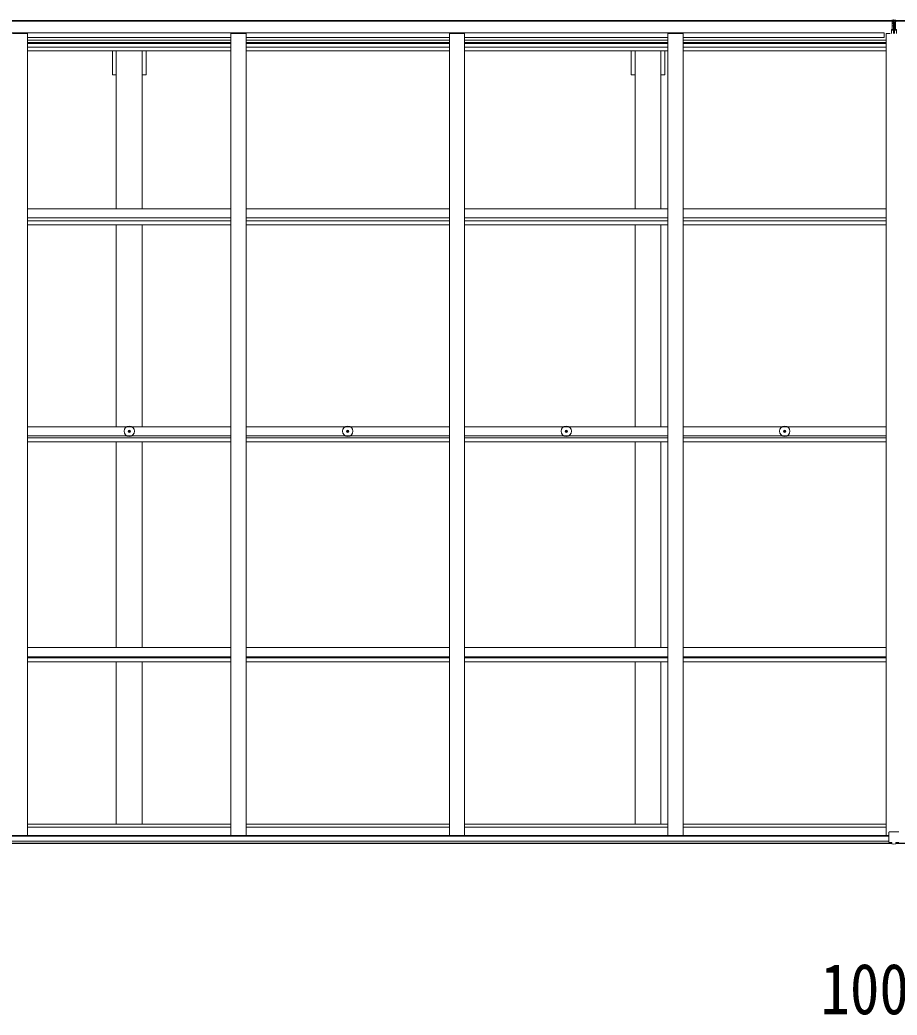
# Model space of a CAD drawing. Units: millimetres at full size, sheet at 1:35; details may follow other scales. Extents: x -9783 to 9892, y -6828 to 6752.
# Drawn here: x -473 to 2401, y 587 to 3850 of the extents above; entities that cross this region are included whole.
import ezdxf
from ezdxf.enums import TextEntityAlignment as Align

# ---------------------------------------------------------------- set-up
doc = ezdxf.new("R2010")
doc.units = ezdxf.units.MM
doc.header["$LTSCALE"] = 35
for name, color, linetype, lineweight in [('0-1_本体', 4, 'Continuous', 9), ('0-2_部品', 7, 'Continuous', 9), ('0-3_ELV2', 7, 'Continuous', 9), ('0-A_寸法', 6, 'Continuous', 9)]:
    doc.layers.add(name, color=color, linetype=linetype, lineweight=lineweight)
doc.styles.add('ＭＳ ゴシック', font='')
doc.styles.get('ＭＳ ゴシック').set_extended_font_data('MS Gothic')

msp = doc.modelspace()

# ---------------------------------------------------------------- linework, layer by layer
at = {"layer": '0-1_本体'}
for p, q in [((2389.72, 3848.06), (-2619.28, 3848.06)), ((2389.72, 3845.99), (-2619.28, 3845.99)), ((2392.71, 3845.99), (7401.72, 3845.99)), ((2392.72, 3848.06), (7401.72, 3848.06)), ((-2588.28, 3807.79), (2358.72, 3807.79)), ((-497.78, 3805.76), (-447.78, 3805.76)), ((-447.78, 1175.84), (-447.78, 3805.76)), ((218.22, 3792.72), (-447.78, 3792.72)), ((218.22, 3805.76), (268.22, 3805.76)), ((218.22, 1175.84), (218.22, 3805.76)), ((268.22, 1175.84), (268.22, 3805.76)), ((934.22, 3792.72), (268.22, 3792.72)), ((934.22, 3805.76), (984.22, 3805.76)), ((934.22, 1175.84), (934.22, 3805.76)), ((984.22, 1175.84), (984.22, 3805.76)), ((1650.22, 3792.72), (984.22, 3792.72)), ((1650.22, 3805.76), (1700.22, 3805.76)), ((1650.22, 1175.84), (1650.22, 3805.76)), ((1700.22, 1175.84), (1700.22, 3805.76)), ((2358.72, 3792.72), (1700.22, 3792.72)), ((2358.72, 3807.79), (2358.72, 3792.72)), ((2366.22, 1175.84), (2366.22, 3805.76)), ((2379.22, 3805.76), (2366.22, 3805.76)), ((218.22, 3783.35), (-447.78, 3783.35)), ((-447.78, 3776.28), (218.22, 3776.28)), ((218.22, 3772.5), (-447.78, 3772.5)), ((218.22, 3761.15), (-447.78, 3761.15)), ((934.22, 3783.35), (268.22, 3783.35)), ((268.22, 3776.28), (934.22, 3776.28)), ((934.22, 3772.5), (268.22, 3772.5)), ((934.22, 3761.15), (268.22, 3761.15)), ((1650.22, 3783.35), (984.22, 3783.35)), ((984.22, 3776.28), (1650.22, 3776.28)), ((1650.22, 3772.5), (984.22, 3772.5)), ((1650.22, 3761.15), (984.22, 3761.15)), ((2366.22, 3783.35), (1700.22, 3783.35)), ((1700.22, 3776.28), (2366.22, 3776.28)), ((2366.22, 3772.5), (1700.22, 3772.5)), ((2366.22, 3761.15), (1700.22, 3761.15)), ((218.22, 3748.33), (-447.78, 3748.33)), ((-157.28, 3230.76), (-157.28, 3748.33)), ((-72.28, 3230.76), (-72.28, 3748.33)), ((-59.78, 3669.56), (-59.78, 3748.33)), ((934.22, 3748.33), (268.22, 3748.33)), ((1650.22, 3748.33), (984.22, 3748.33)), ((1542.72, 3230.76), (1542.72, 3748.33)), ((1627.72, 3230.76), (1627.72, 3748.33)), ((1640.22, 3669.56), (1640.22, 3748.33)), ((2366.22, 3748.33), (1700.22, 3748.33)), ((-59.78, 3669.56), (-72.28, 3669.56)), ((1640.22, 3669.56), (1627.72, 3669.56)), ((218.22, 3230.46), (-447.78, 3230.46)), ((934.22, 3230.46), (268.22, 3230.46)), ((1650.22, 3230.46), (984.22, 3230.46)), ((2366.22, 3230.46), (1700.22, 3230.46)), ((218.22, 3201.5), (-447.78, 3201.5)), ((934.22, 3201.5), (268.22, 3201.5)), ((1650.22, 3201.5), (984.22, 3201.5)), ((2366.22, 3201.5), (1700.22, 3201.5)), ((218.22, 3191.39), (-447.78, 3191.39)), ((218.22, 3178.52), (-447.78, 3178.52)), ((-157.28, 2515.98), (-157.28, 3178.8)), ((-72.28, 2515.98), (-72.28, 3178.8)), ((934.22, 3191.39), (268.22, 3191.39)), ((934.22, 3178.52), (268.22, 3178.52)), ((1650.22, 3191.39), (984.22, 3191.39)), ((1650.22, 3178.52), (984.22, 3178.52)), ((1542.72, 2515.98), (1542.72, 3178.8)), ((1627.72, 2515.98), (1627.72, 3178.8)), ((2366.22, 3191.39), (1700.22, 3191.39)), ((2366.22, 3178.52), (1700.22, 3178.52)), ((218.22, 2516.05), (-447.78, 2516.05)), ((934.22, 2516.05), (268.22, 2516.05)), ((1650.22, 2516.05), (984.22, 2516.05)), ((2366.22, 2516.05), (1700.22, 2516.05)), ((218.22, 2486.62), (-447.78, 2486.62)), ((934.22, 2486.62), (268.22, 2486.62)), ((1650.22, 2486.62), (984.22, 2486.62)), ((2366.22, 2486.62), (1700.22, 2486.62)), ((218.22, 2479.41), (-447.78, 2479.41)), ((218.22, 2466.44), (-447.78, 2466.44)), ((-157.28, 1792.07), (-157.28, 2466.43)), ((-72.28, 1792.07), (-72.28, 2466.43)), ((934.22, 2479.41), (268.22, 2479.41)), ((934.22, 2466.44), (268.22, 2466.44)), ((1650.22, 2479.41), (984.22, 2479.41)), ((1650.22, 2466.44), (984.22, 2466.44)), ((1542.72, 1792.07), (1542.72, 2466.43)), ((1627.72, 1792.07), (1627.72, 2466.43)), ((2366.22, 2479.41), (1700.22, 2479.41)), ((2366.22, 2466.44), (1700.22, 2466.44)), ((218.22, 1792.12), (-447.78, 1792.12)), ((218.22, 1762.33), (-447.78, 1762.33)), ((934.22, 1792.12), (268.22, 1792.12)), ((934.22, 1762.33), (268.22, 1762.33)), ((1650.22, 1792.12), (984.22, 1792.12)), ((1650.22, 1762.33), (984.22, 1762.33)), ((2366.22, 1792.12), (1700.22, 1792.12)), ((2366.22, 1762.33), (1700.22, 1762.33)), ((218.22, 1758.35), (-447.78, 1758.35)), ((218.22, 1745.33), (-447.78, 1745.33)), ((-157.28, 1213.08), (-157.28, 1745)), ((-72.28, 1213.08), (-72.28, 1745)), ((934.22, 1758.35), (268.22, 1758.35)), ((934.22, 1745.33), (268.22, 1745.33)), ((1650.22, 1758.35), (984.22, 1758.35)), ((1650.22, 1745.33), (984.22, 1745.33)), ((1542.72, 1213.08), (1542.72, 1745)), ((1627.72, 1213.08), (1627.72, 1745)), ((2366.22, 1758.35), (1700.22, 1758.35)), ((2366.22, 1745.33), (1700.22, 1745.33)), ((217.9, 1213.08), (-448.1, 1213.08)), ((933.9, 1213.08), (267.9, 1213.08)), ((1649.9, 1213.08), (983.9, 1213.08)), ((2365.9, 1213.08), (1699.9, 1213.08)), ((-2604.82, 1175.84), (2375.25, 1175.84)), ((217.63, 1203.95), (-448.37, 1203.95)), ((933.63, 1203.95), (267.63, 1203.95)), ((1649.63, 1203.95), (983.63, 1203.95)), ((2365.63, 1203.95), (1699.63, 1203.95)), ((-2614.28, 1151.34), (2384.72, 1151.34)), ((-2614.28, 1150.39), (2384.72, 1150.39)), ((-2604.28, 1173.49), (2374.72, 1173.49)), ((-2604.28, 1157.83), (2374.72, 1157.83)), ((7396.72, 1151.34), (2397.72, 1151.34)), ((7396.72, 1150.39), (2397.72, 1150.39))]:
    msp.add_line(p, q, dxfattribs=at)
for points in [[(-157.28, 3669.56), (-169.78, 3669.56), (-169.78, 3748.33)], [(1542.72, 3669.56), (1530.22, 3669.56), (1530.22, 3748.33)]]:
    msp.add_lwpolyline(points, dxfattribs=at)
at = {"layer": '0-2_部品'}
for p, q in [((-117.03, 2501.84), (-115.92, 2501.86)), ((-117.03, 2500.84), (-115.92, 2500.82)), ((-115.92, 2501.86), (-115.4, 2501.96)), ((-115.92, 2500.82), (-115.4, 2500.72)), ((-115.3, 2502.48), (-115.4, 2501.96)), ((-115.3, 2500.2), (-115.4, 2500.72)), ((-115.28, 2503.58), (-115.3, 2502.48)), ((-115.28, 2499.09), (-115.3, 2500.2)), ((-114.28, 2503.58), (-114.26, 2502.48)), ((-114.28, 2499.09), (-114.26, 2500.2)), ((-114.26, 2502.48), (-114.16, 2501.96)), ((-114.26, 2500.2), (-114.16, 2500.72)), ((-113.65, 2501.86), (-114.16, 2501.96)), ((-113.65, 2500.82), (-114.16, 2500.72)), ((-112.54, 2501.84), (-113.65, 2501.86)), ((-112.54, 2500.84), (-113.65, 2500.82)), ((598.97, 2501.84), (600.08, 2501.86)), ((598.97, 2500.84), (600.08, 2500.82)), ((600.08, 2501.86), (600.6, 2501.96)), ((600.08, 2500.82), (600.6, 2500.72)), ((600.7, 2502.48), (600.6, 2501.96)), ((600.7, 2500.2), (600.6, 2500.72)), ((600.72, 2503.58), (600.7, 2502.48)), ((600.72, 2499.09), (600.7, 2500.2)), ((601.72, 2503.58), (601.74, 2502.48)), ((601.72, 2499.09), (601.74, 2500.2)), ((601.74, 2502.48), (601.84, 2501.96)), ((601.74, 2500.2), (601.84, 2500.72)), ((602.35, 2501.86), (601.84, 2501.96)), ((602.35, 2500.82), (601.84, 2500.72)), ((603.46, 2501.84), (602.35, 2501.86)), ((603.46, 2500.84), (602.35, 2500.82)), ((1314.97, 2501.84), (1316.08, 2501.86)), ((1314.97, 2500.84), (1316.08, 2500.82)), ((1316.08, 2501.86), (1316.6, 2501.96)), ((1316.08, 2500.82), (1316.6, 2500.72)), ((1316.7, 2502.48), (1316.6, 2501.96)), ((1316.7, 2500.2), (1316.6, 2500.72)), ((1316.72, 2503.58), (1316.7, 2502.48)), ((1316.72, 2499.09), (1316.7, 2500.2)), ((1317.72, 2503.58), (1317.74, 2502.48)), ((1317.72, 2499.09), (1317.74, 2500.2)), ((1317.74, 2502.48), (1317.84, 2501.96)), ((1317.74, 2500.2), (1317.84, 2500.72)), ((1318.35, 2501.86), (1317.84, 2501.96)), ((1318.35, 2500.82), (1317.84, 2500.72)), ((1319.46, 2501.84), (1318.35, 2501.86)), ((1319.46, 2500.84), (1318.35, 2500.82)), ((2030.97, 2501.84), (2032.08, 2501.86)), ((2030.97, 2500.84), (2032.08, 2500.82)), ((2032.08, 2501.86), (2032.6, 2501.96)), ((2032.08, 2500.82), (2032.6, 2500.72)), ((2032.7, 2502.48), (2032.6, 2501.96)), ((2032.7, 2500.2), (2032.6, 2500.72)), ((2032.72, 2503.58), (2032.7, 2502.48)), ((2032.72, 2499.09), (2032.7, 2500.2)), ((2033.72, 2503.58), (2033.74, 2502.48)), ((2033.72, 2499.09), (2033.74, 2500.2)), ((2033.74, 2502.48), (2033.84, 2501.96)), ((2033.74, 2500.2), (2033.84, 2500.72)), ((2034.35, 2501.86), (2033.84, 2501.96)), ((2034.35, 2500.82), (2033.84, 2500.72)), ((2035.46, 2501.84), (2034.35, 2501.86)), ((2035.46, 2500.84), (2034.35, 2500.82))]:
    msp.add_line(p, q, dxfattribs=at)
for centre, radius in [((-114.78, 2501.34), 17), ((601.22, 2501.34), 17), ((1317.22, 2501.34), 17), ((2033.22, 2501.34), 17), ((-114.78, 2501.34), 4), ((601.22, 2501.34), 4), ((1317.22, 2501.34), 4), ((2033.22, 2501.34), 4)]:
    msp.add_circle(centre, radius, dxfattribs=at)
for centre, start, end in [((-114.78, 2501.34), 167.44414, 192.55586), ((-114.78, 2501.34), 77.44414, 102.55586), ((-114.78, 2501.34), 257.44414, 282.55586), ((-114.78, 2501.34), 347.44414, 12.55586), ((601.22, 2501.34), 167.44414, 192.55586), ((601.22, 2501.34), 77.44414, 102.55586), ((601.22, 2501.34), 257.44414, 282.55586), ((601.22, 2501.34), 347.44414, 12.55586), ((1317.22, 2501.34), 167.44414, 192.55586), ((1317.22, 2501.34), 77.44414, 102.55586), ((1317.22, 2501.34), 257.44414, 282.55586), ((1317.22, 2501.34), 347.44414, 12.55586), ((2033.22, 2501.34), 167.44414, 192.55586), ((2033.22, 2501.34), 77.44414, 102.55586), ((2033.22, 2501.34), 257.44414, 282.55586), ((2033.22, 2501.34), 347.44414, 12.55586)]:
    msp.add_arc(centre, 2.3, start, end, dxfattribs=at)
at = {"layer": '0-3_ELV2'}
for p, q in [((2389.56, 3849.89), (2391.22, 3849.99)), ((2391.22, 3849.99), (2391.22, 3846.98)), ((2382.72, 3818.53), (2389.72, 3818.59)), ((2384.72, 3849.59), (2389.56, 3849.89)), ((2384.72, 3846.59), (2384.72, 3849.59)), ((2389.72, 3846.89), (2384.72, 3846.59)), ((2384.72, 3845.09), (2384.72, 3846.59)), ((2385.72, 3844.09), (2389.72, 3844.09)), ((2385.72, 3842.26), (2385.72, 3844.09)), ((2385.72, 3842.26), (2389.72, 3842.19)), ((2385.72, 3838.66), (2385.72, 3842.26)), ((2385.72, 3838.66), (2389.72, 3838.59)), ((2385.72, 3830.42), (2385.72, 3838.66)), ((2385.72, 3830.42), (2389.72, 3830.39)), ((2385.72, 3818.55), (2385.72, 3830.42)), ((2391.22, 3846.98), (2389.72, 3846.89)), ((2389.72, 3844.09), (2389.72, 3846.89)), ((2389.72, 3844.09), (2389.72, 3833.37)), ((2389.72, 3833.37), (2392.72, 3833.37)), ((2389.72, 3826.3), (2389.72, 3833.37)), ((2389.72, 3826.3), (2392.72, 3826.3)), ((2389.72, 3816.66), (2389.72, 3826.3)), ((2397.72, 3846.58), (2391.22, 3846.98)), ((2392.72, 3844.09), (2396.72, 3844.09)), ((2392.72, 3844.09), (2392.72, 3833.37)), ((2392.72, 3842.19), (2396.72, 3842.19)), ((2392.72, 3826.3), (2392.72, 3833.37)), ((2392.72, 3816.66), (2392.72, 3826.3)), ((2399.72, 3818.03), (2392.72, 3818.09)), ((2396.72, 3842.19), (2396.72, 3844.09)), ((2396.72, 3818.55), (2396.72, 3830.39)), ((2397.72, 3845.09), (2397.72, 3846.58)), ((2399.72, 3817.15), (2399.72, 3818.03)), ((2382.72, 3817.15), (2389.72, 3817.09)), ((2382.72, 3805.76), (2382.72, 3816.65)), ((2389.72, 3816.66), (2392.72, 3816.66)), ((2389.72, 3809.59), (2389.72, 3816.66)), ((2389.72, 3809.59), (2392.72, 3809.59)), ((2389.72, 3809.59), (2389.72, 3805.76)), ((2392.72, 3809.59), (2392.72, 3816.66)), ((2392.72, 3809.59), (2392.72, 3805.76)), ((2399.72, 3805.76), (2399.72, 3816.65)), ((2374.72, 1154.37), (2374.72, 1186.69)), ((2406.72, 1187.69), (2375.72, 1187.69)), ((2374.72, 1154.37), (2374.72, 1154.33)), ((2384.72, 1153.6), (2375.72, 1153.65)), ((2397.72, 1153.6), (2406.72, 1153.65))]:
    msp.add_line(p, q, dxfattribs=at)
for points in [[(2391.22, 3849.99), (2397.72, 3849.59), (2397.72, 3846.58)], [(2389.72, 3818.09), (2382.72, 3818.03), (2382.72, 3818.53)], [(2389.72, 3816.59), (2382.72, 3816.65), (2382.72, 3817.15), (2382.72, 3818.03)], [(2392.72, 3838.59), (2396.72, 3838.59), (2396.72, 3842.19)], [(2392.72, 3830.39), (2396.72, 3830.39), (2396.72, 3838.59)], [(2392.72, 3818.59), (2399.72, 3818.53), (2399.72, 3818.03)], [(2392.72, 3817.09), (2399.72, 3817.15), (2399.72, 3816.65), (2392.72, 3816.59)], [(2391.22, 1148.17), (2384.72, 1148.57), (2384.72, 1153.6)], [(2391.22, 1148.17), (2397.72, 1148.57), (2397.72, 1153.6)]]:
    msp.add_lwpolyline(points, dxfattribs=at)
for centre, start, end in [((2385.72, 3845.09), 180, 270), ((2396.72, 3845.09), 270, 0), ((2375.72, 1186.69), 90, 180)]:
    msp.add_arc(centre, 1, start, end, dxfattribs=at)
for centre, major_axis, ratio, start_param, end_param in [((2389.74, 3846.89), (0.18, -2.99), 0.008711, 3.1415927, 4.7113235), ((2217.85, 3836.38), (171.87, 10.52), 0.017422, 6.2821194, 6.2831848), ((2375.72, 1154.36), (1, -0.012), 0.707053, 3.2044821, 4.7211143)]:
    msp.add_ellipse(centre, major_axis=major_axis, ratio=ratio, start_param=start_param, end_param=end_param, dxfattribs=at)

# ---------------------------------------------------------------- texts
at = {"layer": '0-A_寸法', "color": 7, "style": 'ＭＳ ゴシック', "width": 0.85}
msp.add_text('10064', height=166.8, dxfattribs=at).set_placement((2150.59, 539.98), align=Align.BOTTOM_LEFT)

doc.saveas('drawing.dxf')
